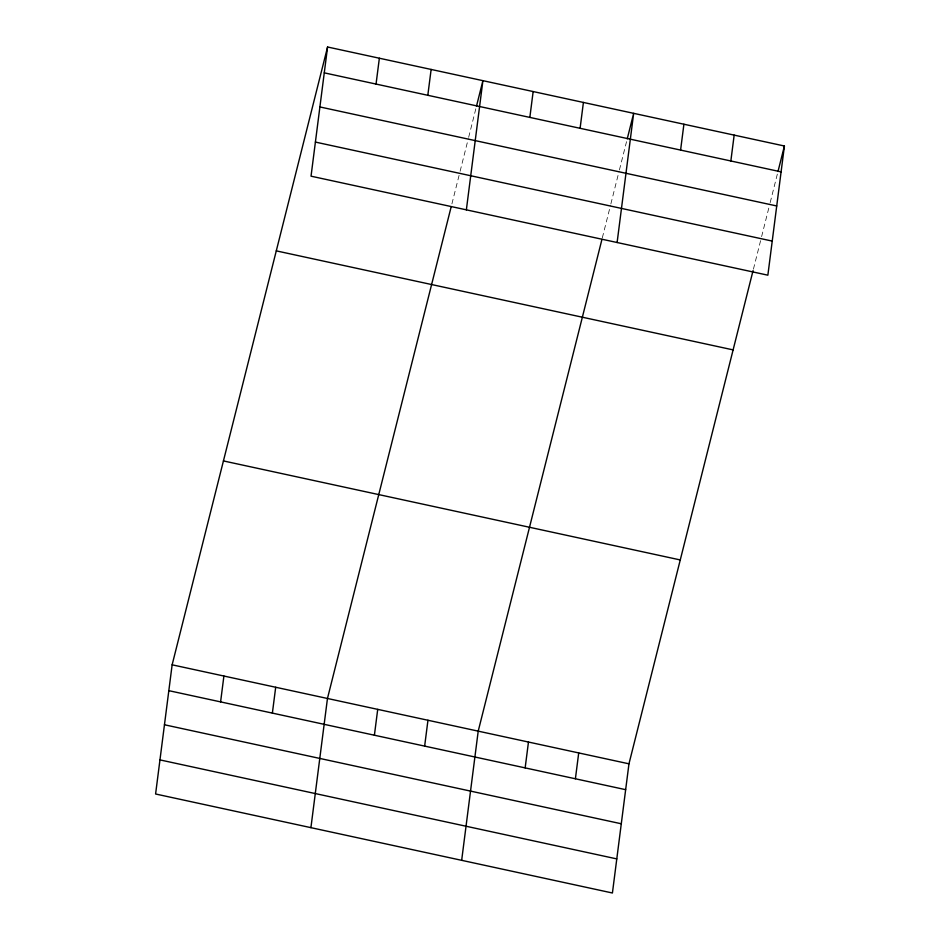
<?xml version="1.0" encoding="UTF-8"?>
<svg xmlns="http://www.w3.org/2000/svg" width="940" height="940" viewBox="0 0 940 940"><rect width="100%" height="100%" fill="white"/><g stroke="black" fill="none" stroke-linecap="round" stroke-linejoin="round"><path stroke-width="0.7" stroke-dasharray="4.7 3.53" d="M451.917 203.839L459.754 172.69M460.106 171.28L468.296 138.709M468.661 137.299L476.134 107.56M602.305 237.926L610.507 205.367M610.859 203.945L619.049 171.386M619.413 169.964L626.534 141.658M753.422 269.181L761.259 238.032M761.611 236.621L769.801 204.062M770.166 202.641L777.639 172.913"/><path stroke-width="1.41" d="M327.578 47L311.034 176.179L767.863 275.185L784.407 146.006L327.578 47L172.138 664.815L155.593 793.995L612.422 893L628.966 763.82L753.058 270.603M220.595 701.886L223.908 676.036M272.377 713.107L275.69 687.258M376.047 84.071L379.361 58.221M310.917 827.658L327.461 698.479L451.2 206.671M427.818 95.293L431.131 69.443M374.402 735.221L377.715 709.371M466.358 209.843L482.902 80.664L476.498 106.15M424.645 746.113L427.959 720.252M529.843 117.406L533.156 91.556M461.669 860.323L478.213 731.144L601.952 239.347M580.097 128.298L583.411 102.448M525.154 767.898L528.468 742.036M617.11 242.52L633.654 113.34L627.25 138.826M575.398 778.778L578.711 752.928M680.595 150.083L683.909 124.233M730.85 160.975L734.164 135.113M778.003 171.491L784.407 146.006M324.277 72.85L781.093 171.867M319.906 106.948L776.734 205.966M315.405 142.081L772.234 241.087M276.289 250.874L733.118 349.892M223.438 460.929L680.266 559.946M172.138 664.815L628.966 763.82M168.824 690.665L625.652 789.67M164.453 724.764L621.281 823.769M159.953 759.896L616.781 858.902"/></g></svg>
